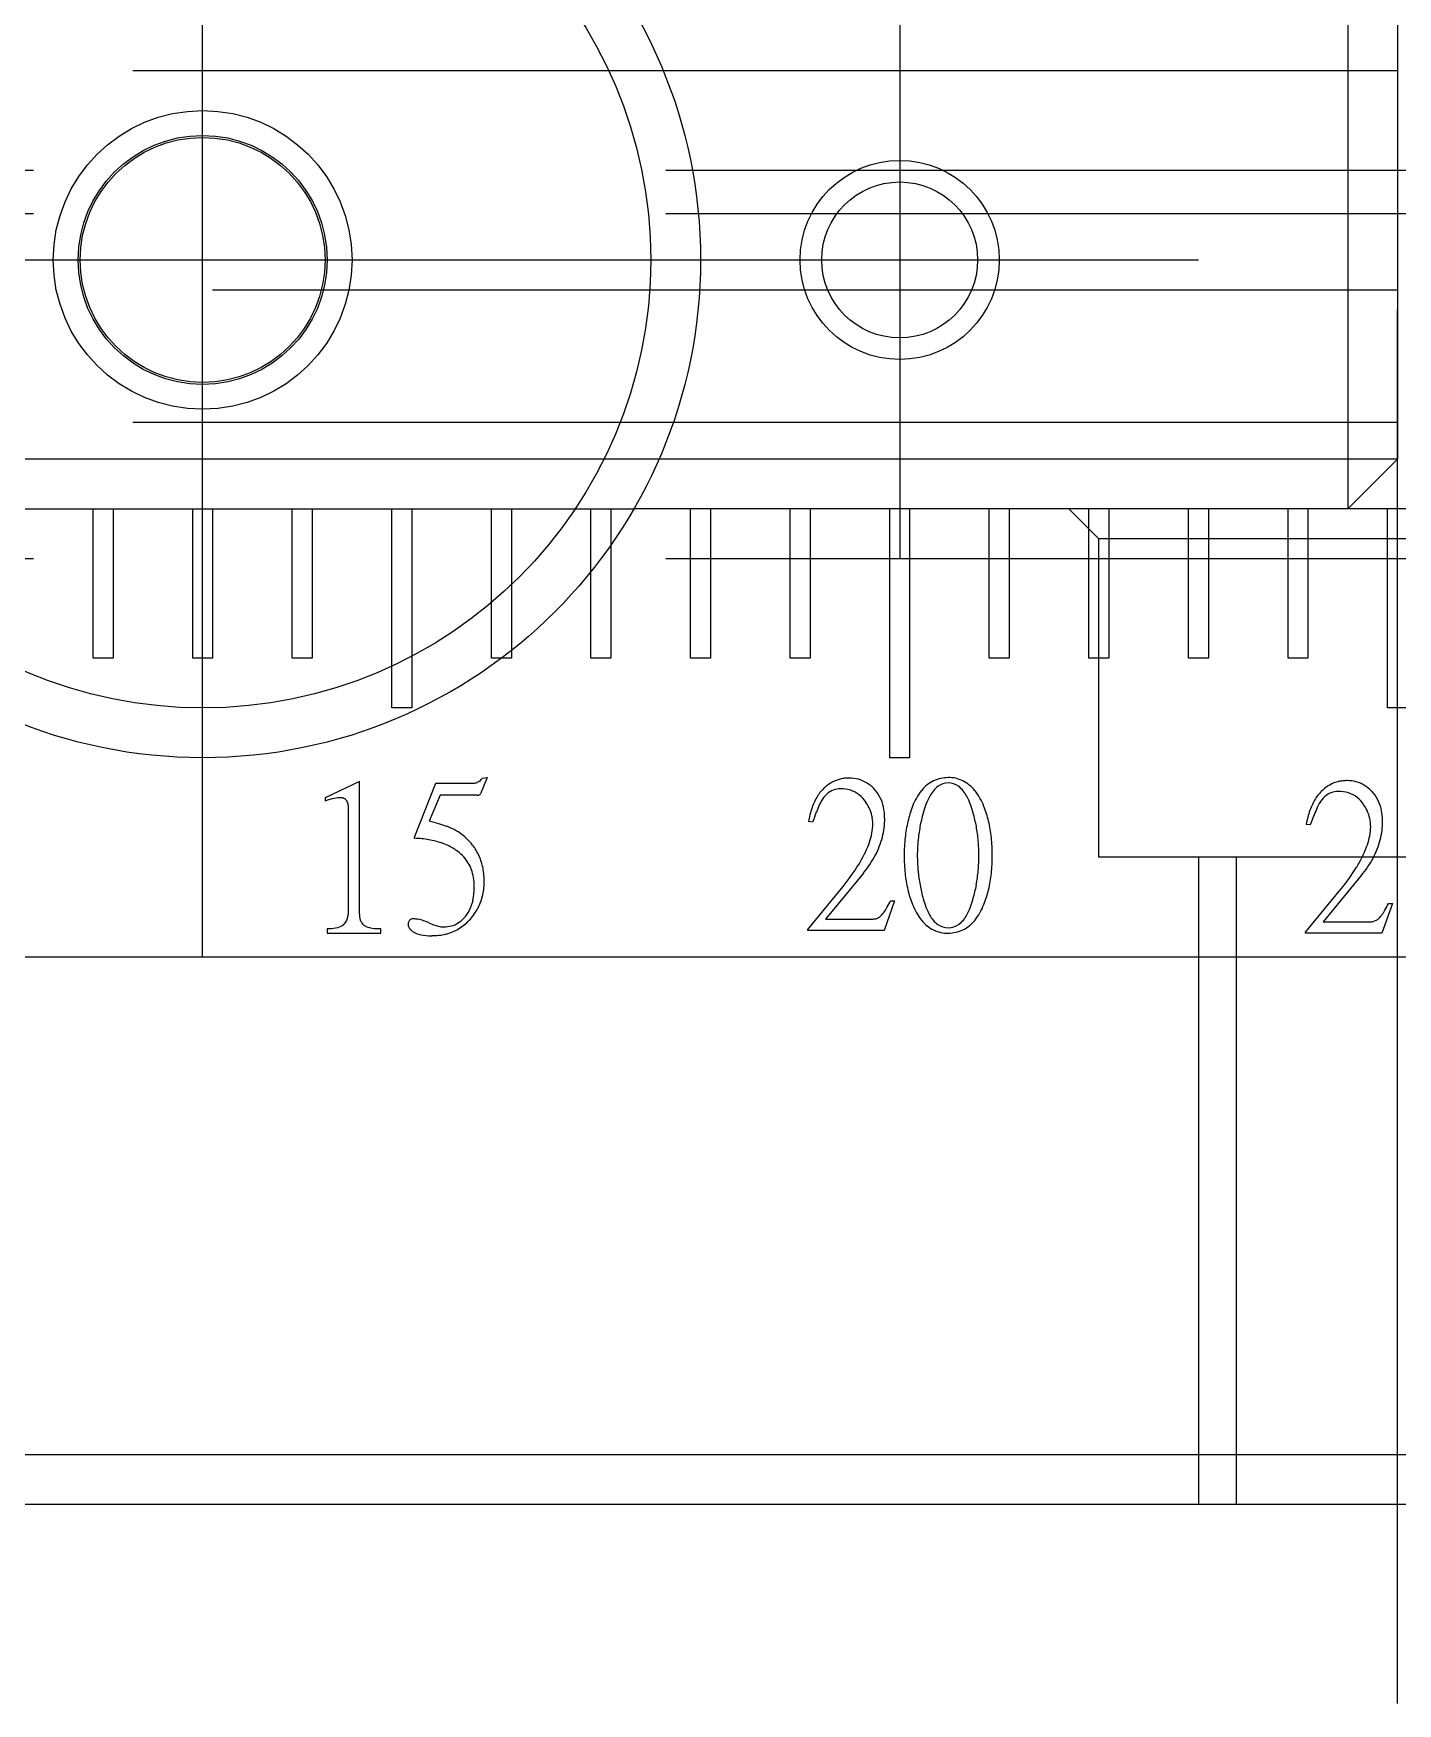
# Model space of a CAD drawing. Header units: millimetres. Extents: x 1 to 257, y -7 to 232.
# Drawn here: x 172.17 to 185.87, y 63.6 to 80.37 of the extents above; entities that cross this region are included whole.
import ezdxf

# ---------------------------------------------------------------- set-up
doc = ezdxf.new("R2010")
doc.units = ezdxf.units.MM
doc.linetypes.add('CENTER', pattern=[50.8, 31.75, -6.35, 6.35, -6.35])
doc.linetypes.add('DASHED', pattern=[19.05, 12.7, -6.35])
doc.layers.add('CENTER', color=1, linetype='CENTER')

msp = doc.modelspace()

# ---------------------------------------------------------------- linework, layer by layer
at = {"color": 7, "linetype": 'Continuous', "lineweight": -3}
for p, q in [((185.37, 93.598), (185.37, 75.598)), ((185.87, 93.098), (185.87, 76.098)), ((185.87, 76.098), (178.453, 76.098)), ((185.87, 76.098), (185.37, 75.598)), ((200.87, 75.598), (178.2, 75.598)), ((178.77, 74.098), (178.77, 75.598)), ((178.97, 75.598), (178.97, 74.098)), ((179.77, 74.098), (179.77, 75.598)), ((179.97, 75.598), (179.97, 74.098)), ((180.77, 73.098), (180.77, 75.598)), ((180.97, 75.598), (180.97, 73.098)), ((181.77, 74.098), (181.77, 75.598)), ((181.97, 75.598), (181.97, 74.098)), ((182.77, 74.098), (182.77, 75.598)), ((182.97, 75.598), (182.97, 74.098)), ((183.77, 74.098), (183.77, 75.598)), ((183.97, 75.598), (183.97, 74.098)), ((184.77, 74.098), (184.77, 75.598)), ((184.97, 75.598), (184.97, 74.098)), ((185.77, 73.598), (185.77, 75.598)), ((177.97, 75.236), (177.97, 74.098)), ((177.77, 74.098), (177.77, 74.969)), ((176.97, 74.098), (176.87, 74.098)), ((177.97, 74.098), (177.77, 74.098)), ((178.97, 74.098), (178.77, 74.098)), ((179.97, 74.098), (179.77, 74.098)), ((181.97, 74.098), (181.77, 74.098)), ((182.97, 74.098), (182.77, 74.098)), ((183.97, 74.098), (183.77, 74.098)), ((184.97, 74.098), (184.77, 74.098)), ((185.97, 73.598), (185.77, 73.598)), ((180.97, 73.098), (180.77, 73.098)), ((175.446, 72.861), (175.102, 72.696)), ((175.446, 71.535), (175.446, 72.861)), ((175.997, 72.301), (176.211, 72.841)), ((176.211, 72.841), (176.584, 72.841)), ((176.726, 72.898), (176.659, 72.735)), ((176.681, 72.894), (176.726, 72.898)), ((175.102, 72.696), (175.102, 72.664)), ((175.102, 72.664), (175.137, 72.677)), ((175.137, 72.677), (175.174, 72.688)), ((175.174, 72.688), (175.192, 72.693)), ((175.192, 72.693), (175.211, 72.697)), ((175.211, 72.697), (175.23, 72.699)), ((175.23, 72.699), (175.249, 72.7)), ((175.249, 72.7), (175.259, 72.7)), ((175.259, 72.7), (175.269, 72.698)), ((175.269, 72.698), (175.274, 72.697)), ((175.274, 72.697), (175.279, 72.696)), ((175.279, 72.696), (175.283, 72.694)), ((175.283, 72.694), (175.288, 72.692)), ((175.288, 72.692), (175.292, 72.689)), ((175.292, 72.689), (175.296, 72.687)), ((175.296, 72.687), (175.3, 72.684)), ((175.3, 72.684), (175.304, 72.68)), ((175.304, 72.68), (175.307, 72.676)), ((175.307, 72.676), (175.311, 72.673)), ((175.311, 72.673), (175.316, 72.664)), ((175.316, 72.664), (175.321, 72.655)), ((175.321, 72.655), (175.324, 72.646)), ((175.324, 72.646), (175.327, 72.636)), ((175.327, 72.636), (175.329, 72.626)), ((176.256, 72.721), (176.145, 72.46)), ((176.626, 72.721), (176.256, 72.721)), ((180.084, 72.666), (180.063, 72.624)), ((185.084, 72.639), (185.063, 72.597)), ((175.329, 72.626), (175.331, 72.615)), ((175.331, 72.615), (175.332, 72.605)), ((175.332, 72.605), (175.332, 72.594)), ((175.332, 72.594), (175.332, 72.584)), ((175.332, 72.584), (175.332, 71.573)), ((179.994, 72.45), (179.953, 72.456)), ((184.994, 72.423), (184.953, 72.429)), ((179.947, 71.374), (180.302, 71.806)), ((180.506, 71.94), (180.124, 71.476)), ((185.506, 71.914), (185.124, 71.449)), ((180.819, 71.661), (180.713, 71.363)), ((180.779, 71.661), (180.819, 71.661)), ((184.947, 71.347), (185.302, 71.779)), ((185.819, 71.634), (185.713, 71.337)), ((185.779, 71.634), (185.819, 71.634)), ((175.313, 71.462), (175.308, 71.452)), ((175.317, 71.472), (175.313, 71.462)), ((175.321, 71.483), (175.317, 71.472)), ((175.324, 71.494), (175.321, 71.483)), ((175.326, 71.505), (175.324, 71.494)), ((175.33, 71.528), (175.326, 71.505)), ((175.332, 71.551), (175.33, 71.528)), ((175.332, 71.573), (175.332, 71.551)), ((175.447, 71.517), (175.446, 71.535)), ((175.449, 71.5), (175.447, 71.517)), ((175.452, 71.482), (175.449, 71.5)), ((175.456, 71.466), (175.452, 71.482)), ((175.46, 71.458), (175.456, 71.466)), ((180.124, 71.476), (180.581, 71.476)), ((175.142, 71.379), (175.122, 71.378)), ((175.122, 71.378), (175.122, 71.337)), ((175.122, 71.337), (175.658, 71.337)), ((175.163, 71.38), (175.142, 71.379)), ((175.184, 71.383), (175.163, 71.38)), ((175.204, 71.386), (175.184, 71.383)), ((175.223, 71.39), (175.204, 71.386)), ((175.241, 71.396), (175.223, 71.39)), ((175.257, 71.402), (175.241, 71.396)), ((175.264, 71.406), (175.257, 71.402)), ((175.271, 71.41), (175.264, 71.406)), ((175.28, 71.417), (175.271, 71.41)), ((175.288, 71.425), (175.28, 71.417)), ((175.295, 71.433), (175.288, 71.425)), ((175.302, 71.442), (175.295, 71.433)), ((175.308, 71.452), (175.302, 71.442)), ((175.463, 71.45), (175.46, 71.458)), ((175.467, 71.442), (175.463, 71.45)), ((175.472, 71.435), (175.467, 71.442)), ((175.477, 71.428), (175.472, 71.435)), ((175.483, 71.422), (175.477, 71.428)), ((175.489, 71.416), (175.483, 71.422)), ((175.495, 71.41), (175.489, 71.416)), ((175.504, 71.405), (175.495, 71.41)), ((175.513, 71.401), (175.504, 71.405)), ((175.522, 71.397), (175.513, 71.401)), ((175.531, 71.393), (175.522, 71.397)), ((175.55, 71.388), (175.531, 71.393)), ((175.571, 71.384), (175.55, 71.388)), ((175.592, 71.381), (175.571, 71.384)), ((175.614, 71.379), (175.592, 71.381)), ((175.636, 71.378), (175.614, 71.379)), ((175.658, 71.378), (175.636, 71.378)), ((175.658, 71.337), (175.658, 71.378)), ((179.947, 71.363), (179.947, 71.374)), ((180.713, 71.363), (179.947, 71.363)), ((184.947, 71.337), (184.947, 71.347)), ((185.713, 71.337), (184.947, 71.337)), ((185.124, 71.449), (185.581, 71.449)), ((121.87, 71.098), (199.87, 71.098)), ((200.87, 66.098), (120.87, 66.098)), ((200.37, 65.598), (121.37, 65.598))]:
    msp.add_line(p, q, dxfattribs=at)
at = {"color": 3, "linetype": 'DASHED', "lineweight": -3}
for p, q in [((185.87, 79.998), (135.87, 79.998)), ((121.37, 78.998), (200.37, 78.998)), ((121.371, 78.565), (200.371, 78.565)), ((135.87, 77.798), (185.87, 77.798)), ((185.87, 76.464), (135.87, 76.464)), ((178.453, 76.098), (169.288, 76.098)), ((169.54, 75.598), (178.2, 75.598)), ((172.77, 74.098), (172.77, 75.598)), ((172.97, 75.598), (172.97, 74.098)), ((173.77, 74.098), (173.77, 75.598)), ((173.97, 75.598), (173.97, 74.098)), ((174.77, 74.098), (174.77, 75.598)), ((174.97, 75.598), (174.97, 74.098)), ((175.77, 73.598), (175.77, 75.598)), ((175.97, 75.598), (175.97, 73.598)), ((176.77, 74.098), (176.77, 75.598)), ((176.97, 75.598), (176.97, 74.098)), ((177.77, 74.969), (177.77, 75.598)), ((177.97, 75.598), (177.97, 75.236)), ((182.87, 75.298), (182.57, 75.598)), ((188.87, 75.298), (182.87, 75.298)), ((182.87, 72.098), (182.87, 75.298)), ((121.37, 75.098), (200.37, 75.098)), ((172.97, 74.098), (172.77, 74.098)), ((173.97, 74.098), (173.77, 74.098)), ((174.97, 74.098), (174.77, 74.098)), ((176.87, 74.098), (176.77, 74.098)), ((175.97, 73.598), (175.77, 73.598)), ((188.87, 72.098), (182.87, 72.098)), ((183.87, 72.098), (183.87, 65.598)), ((184.249, 72.098), (184.249, 65.598))]:
    msp.add_line(p, q, dxfattribs=at)
at = {"color": 7, "linetype": 'Continuous', "lineweight": -3}
for centre, radius in [((173.87, 78.098), 5), ((173.87, 78.098), 4.5), ((180.87, 78.098), 0.783)]:
    msp.add_circle(centre, radius, dxfattribs=at)
at = {"color": 3, "linetype": 'DASHED', "lineweight": -3}
for radius in [1.5, 1.5, 1.25, 1.23, 1.23]:
    msp.add_circle((173.87, 78.098), radius, dxfattribs=at)
at = {"color": 3, "linetype": 'Continuous', "lineweight": -2}
msp.add_circle((180.87, 78.098), 1, dxfattribs=at)
at = {"color": 7, "linetype": 'Continuous', "lineweight": -3}
for centre, radius, start, end in [((176.584, 72.944), 0.103, 269.9573, 289.456), ((176.576, 72.963), 0.123, 289.8018, 307.0841), ((176.538, 73.013), 0.187, 307.1607, 320.255), ((180.371, 72.522), 0.375, 118.4884, 132.2517), ((180.354, 72.551), 0.342, 103.6429, 118.3041), ((180.358, 72.532), 0.362, 96.4208, 103.6375), ((180.362, 72.496), 0.398, 89.9373, 96.4128), ((180.365, 72.544), 0.35, 75.0868, 90.2803), ((180.372, 72.576), 0.317, 58.6281, 74.8604), ((180.347, 72.538), 0.363, 43.5924, 58.3948), ((181.371, 72.545), 0.359, 116.5466, 141.2478), ((181.445, 72.569), 0.308, 128.0346, 152.5067), ((181.353, 72.566), 0.332, 89.2937, 115.4267), ((181.357, 72.674), 0.171, 89.8353, 126.5002), ((181.361, 72.565), 0.334, 64.6264, 90.6532), ((181.358, 72.673), 0.173, 53.6842, 90.279), ((181.273, 72.571), 0.305, 27.3429, 52.1158), ((181.345, 72.547), 0.356, 38.658, 63.5476), ((185.371, 72.496), 0.375, 118.4884, 132.2517), ((185.354, 72.525), 0.342, 103.6429, 118.3041), ((185.358, 72.506), 0.362, 96.4208, 103.6375), ((185.362, 72.47), 0.398, 89.9373, 96.4128), ((185.365, 72.518), 0.35, 75.0868, 90.2803), ((185.372, 72.55), 0.317, 58.6281, 74.8604), ((185.347, 72.511), 0.363, 43.5924, 58.3948), ((176.628, 72.794), 0.0733, 269.1351, 281.9708), ((176.637, 72.75), 0.0281, 281.4538, 305.805), ((176.645, 72.739), 0.0151, 307.0574, 344.0647), ((180.534, 72.407), 0.576, 148.0489, 160.7352), ((180.403, 72.488), 0.423, 132.3214, 147.9228), ((180.343, 72.511), 0.302, 132.9391, 149.2691), ((180.277, 72.581), 0.206, 111.5948, 132.6348), ((180.274, 72.584), 0.202, 89.5516, 110.9653), ((180.278, 72.452), 0.334, 72.6525, 90.5576), ((180.295, 72.512), 0.272, 51.7201, 72.2767), ((180.264, 72.477), 0.319, 32.8131, 51.2558), ((180.201, 72.421), 0.402, 22.4054, 34.6466), ((180.318, 72.515), 0.4, 27.9732, 43.1021), ((180.311, 72.513), 0.407, 12.8301, 27.765), ((181.595, 72.373), 0.642, 141.8067, 158.4258), ((181.88, 72.34), 0.8, 152.3497, 165.2539), ((180.858, 72.353), 0.774, 14.2709, 27.586), ((181.132, 72.38), 0.627, 21.378, 38.3895), ((185.534, 72.381), 0.576, 148.0489, 160.7352), ((185.403, 72.461), 0.423, 132.3214, 147.9228), ((185.343, 72.485), 0.302, 132.9391, 149.2691), ((185.277, 72.554), 0.206, 111.5948, 132.6348), ((185.274, 72.558), 0.202, 89.5516, 110.9653), ((185.278, 72.426), 0.334, 72.6525, 90.5576), ((185.295, 72.486), 0.272, 51.7201, 72.2767), ((185.264, 72.45), 0.319, 32.8131, 51.2558), ((185.318, 72.489), 0.4, 27.9732, 43.1021), ((185.311, 72.486), 0.407, 12.8301, 27.765), ((180.811, 72.31), 0.87, 160.7364, 170.373), ((185.074, 70.566), 5.418, 158.5052, 159.6588), ((181.882, 71.826), 1.986, 156.3322, 158.5817), ((180.239, 72.437), 0.361, 9.1763, 22.326), ((180.226, 72.436), 0.374, 356.2219, 9.0537), ((179.949, 72.49), 0.771, 345.732, 0.0514), ((180.215, 72.493), 0.504, 359.7279, 12.6493), ((182.048, 72.201), 1.125, 158.7761, 166.7628), ((182.555, 72.128), 1.507, 163.9788, 169.4048), ((180.154, 72.137), 1.51, 10.2609, 15.6321), ((180.718, 72.214), 1.073, 13.2882, 21.5696), ((185.811, 72.284), 0.87, 160.7364, 170.373), ((190.074, 70.54), 5.418, 158.5052, 159.6588), ((186.882, 71.8), 1.986, 156.3322, 158.5817), ((185.201, 72.394), 0.402, 22.4054, 34.6466), ((185.239, 72.411), 0.361, 9.1763, 22.326), ((185.226, 72.409), 0.374, 356.2219, 9.0537), ((185.215, 72.466), 0.504, 359.7279, 12.6493), ((176.042, 72.285), 0.0479, 160.8609, 169.2763), ((175.636, 70.323), 2.197, 73.9631, 76.5892), ((175.923, 71.316), 1.163, 70.0124, 74.0248), ((176.141, 71.911), 0.53, 63.3872, 70.1611), ((176.148, 71.899), 0.538, 55.5472, 64.6615), ((176.136, 71.882), 0.558, 46.6126, 55.5054), ((179.94, 72.46), 0.661, 339.4358, 355.7466), ((182.255, 72.153), 1.338, 166.7882, 173.9019), ((182.577, 72.124), 1.529, 169.4141, 174.7865), ((180.099, 72.127), 1.566, 5.0093, 10.2518), ((180.478, 72.158), 1.32, 6.0471, 13.2628), ((184.94, 72.434), 0.661, 339.4358, 355.7466), ((184.949, 72.463), 0.771, 345.732, 0.0514), ((176.004, 72.292), 0.0092, 167.2044, 192.7956), ((175.997, 72.29), 0.00178, 193.6323, 272.6279), ((175.973, 71.268), 1.021, 80.4715, 88.6731), ((176.013, 71.509), 0.776, 70.6148, 80.4628), ((176.061, 71.645), 0.633, 59.2808, 70.5721), ((176.153, 71.794), 0.458, 39.8178, 59.7095), ((176.093, 71.837), 0.62, 38.2978, 46.5808), ((176.151, 71.888), 0.543, 24.2446, 37.8899), ((179.492, 72.627), 1.139, 328.1596, 339.4846), ((179.893, 72.506), 0.829, 331.9297, 345.5693), ((182.561, 72.121), 1.646, 173.9099, 180.1105), ((182.64, 72.118), 1.593, 174.795, 180.0242), ((180, 72.118), 1.665, 359.9697, 5.0017), ((180.126, 72.121), 1.674, 359.8807, 6.0387), ((184.492, 72.601), 1.139, 328.1596, 339.4846), ((184.893, 72.48), 0.829, 331.9297, 345.5693), ((176.199, 71.837), 0.395, 17.3246, 39.2769), ((176.126, 71.878), 0.57, 10.8892, 24.1023), ((176.004, 71.856), 0.694, 359.2215, 10.7983), ((178.758, 73.08), 2.001, 320.461, 328.23), ((179.705, 72.609), 1.043, 320.14, 331.8365), ((182.593, 72.114), 1.678, 179.881, 186.0309), ((182.785, 72.116), 1.738, 179.9442, 184.9832), ((182.588, 72.099), 1.539, 184.9857, 190.449), ((180.1, 72.096), 1.564, 349.8375, 355.1847), ((179.874, 72.116), 1.791, 355.1774, 0.0578), ((180.11, 72.114), 1.69, 353.9893, 0.1283), ((183.758, 73.053), 2.001, 320.461, 328.23), ((184.705, 72.582), 1.043, 320.14, 331.8365), ((176.084, 71.805), 0.514, 358.4839, 16.8828), ((176.059, 71.861), 0.639, 345.7632, 358.7145), ((182.251, 72.078), 1.334, 186.0315, 193.2001), ((182.446, 72.073), 1.395, 190.4551, 196.2875), ((180.258, 72.068), 1.404, 344.0998, 349.8418), ((180.476, 72.075), 1.322, 346.768, 354.0003), ((176.161, 71.756), 0.433, 334.0754, 348.3685), ((175.947, 71.8), 0.651, 348.3503, 359.2247), ((176.152, 71.838), 0.544, 331.19, 345.6305), ((179.522, 72.296), 1.408, 330.0594, 333.2025), ((182.016, 72.023), 1.093, 193.2098, 201.3991), ((181.797, 71.861), 0.713, 194.5816, 208.6061), ((180.908, 71.861), 0.722, 331.8651, 345.7722), ((180.724, 72.017), 1.067, 338.4257, 346.7665), ((184.522, 72.269), 1.408, 330.0594, 333.2025), ((175.977, 71.437), 0.0408, 117.1293, 154.954), ((175.986, 71.414), 0.066, 88.0277, 115.4071), ((175.987, 71.222), 0.257, 79.2315, 89.6241), ((175.961, 71.082), 0.4, 71.5675, 79.3119), ((176.276, 71.697), 0.303, 301.5113, 315.9675), ((176.187, 71.803), 0.493, 300.7739, 316.7817), ((176.251, 71.713), 0.332, 316.8732, 333.9198), ((176.142, 71.846), 0.556, 316.7918, 331.0148), ((180.582, 71.664), 0.188, 269.5768, 282.2782), ((180.594, 71.608), 0.132, 282.3604, 298.5053), ((180.602, 71.592), 0.114, 298.775, 316.587), ((180.555, 71.653), 0.19, 313.2265, 325.1433), ((180.225, 71.889), 0.596, 324.6336, 330.2183), ((181.573, 71.85), 0.617, 201.4624, 218.6555), ((181.368, 71.688), 0.356, 218.8739, 243.7271), ((181.429, 71.657), 0.293, 208.0577, 233.3426), ((181.288, 71.656), 0.291, 306.7157, 332.2786), ((181.347, 71.688), 0.356, 296.2729, 321.1261), ((181.143, 71.849), 0.615, 321.322, 338.56), ((185.594, 71.582), 0.132, 282.3604, 298.5053), ((185.602, 71.566), 0.114, 298.775, 316.587), ((185.555, 71.626), 0.19, 313.2265, 325.1433), ((185.225, 71.862), 0.596, 324.6336, 330.2183), ((176.006, 71.425), 0.0728, 156.281, 181.8872), ((176.008, 71.422), 0.0745, 179.7689, 184.4732), ((175.97, 71.419), 0.0361, 184.316, 191.9442), ((175.949, 71.415), 0.015, 191.5786, 205.2913), ((176.044, 71.451), 0.117, 201.5057, 219.093), ((176.054, 71.46), 0.13, 219.3474, 234.6593), ((176.1, 71.535), 0.218, 236.1652, 258.5243), ((176.163, 71.831), 0.521, 258.2451, 270.7659), ((175.892, 70.873), 0.62, 65.85, 71.6275), ((176.431, 72.075), 0.698, 245.8334, 250.8777), ((176.174, 71.892), 0.581, 269.6263, 283.9812), ((176.332, 71.788), 0.394, 250.7805, 258.1713), ((176.295, 71.606), 0.208, 257.9993, 269.3203), ((176.289, 71.694), 0.295, 270.7211, 285.4421), ((176.198, 71.79), 0.477, 284.1459, 300.5209), ((176.295, 71.668), 0.269, 285.6366, 301.3182), ((181.354, 71.672), 0.336, 244.7936, 270.6548), ((181.356, 71.567), 0.177, 234.7577, 270.348), ((181.359, 71.568), 0.178, 269.5975, 305.2384), ((181.362, 71.671), 0.334, 269.2919, 295.2597), ((185.582, 71.637), 0.188, 269.5768, 282.2782)]:
    msp.add_arc(centre, radius, start, end, dxfattribs=at)
at = {"layer": 'CENTER', "color": 1, "linetype": 'CENTER', "lineweight": -3}
for p, q in [((173.87, 71.098), (173.87, 85.098)), ((180.87, 81.098), (180.87, 75.098)), ((164.87, 78.098), (183.87, 78.098)), ((185.87, 63.598), (185.87, 77.598))]:
    msp.add_line(p, q, dxfattribs=at)

doc.saveas('drawing.dxf')
